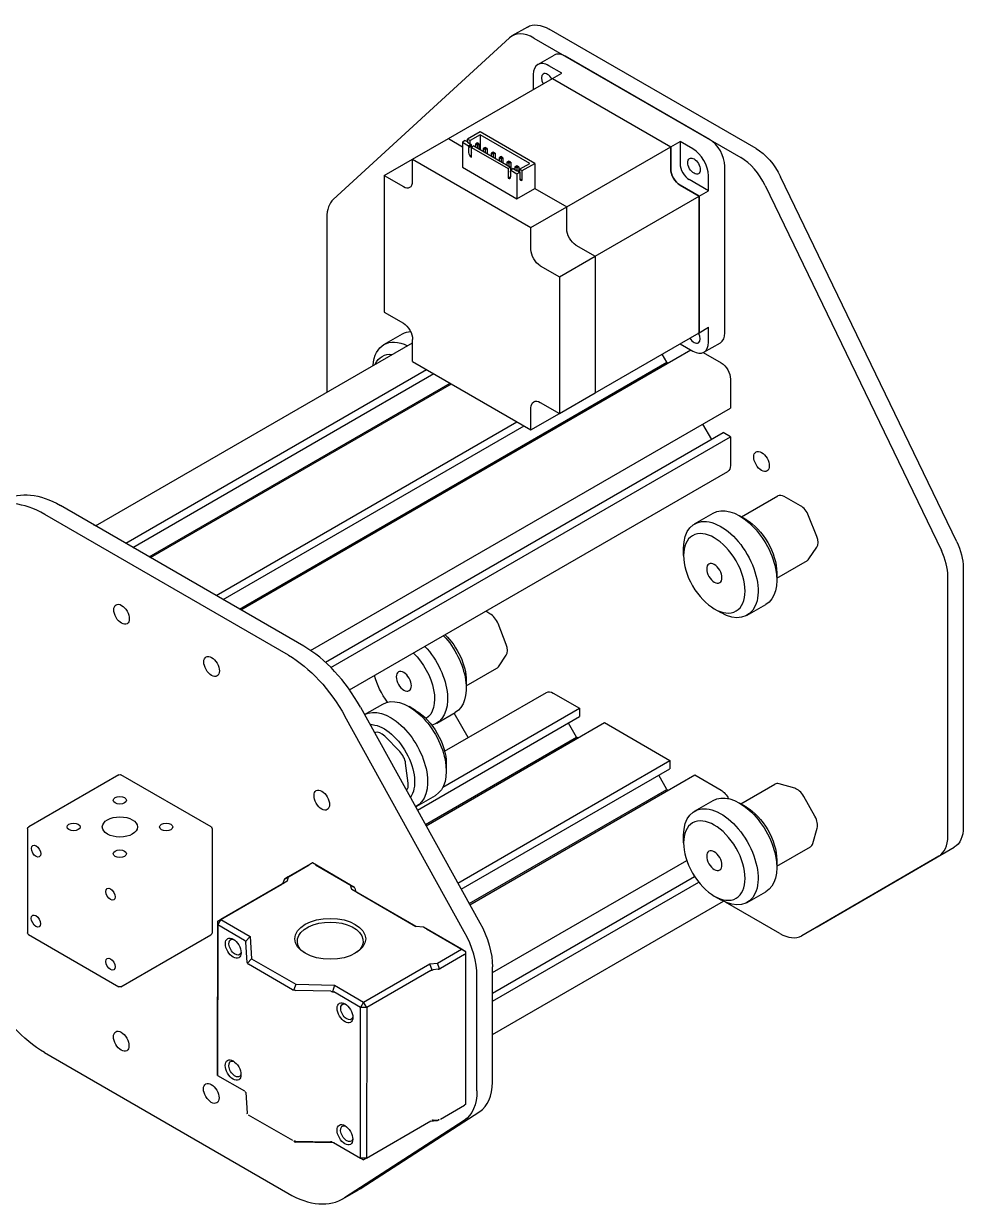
# Model space of a CAD drawing. Header units: millimetres. Extents: x 129 to 6329, y 33 to 3553.
# Drawn here: x 4126 to 4554, y 1791 to 2330 of the extents above; entities that cross this region are included whole.
import ezdxf

# ---------------------------------------------------------------- set-up
doc = ezdxf.new("R2010")
doc.units = ezdxf.units.MM
doc.layers.add('vistasIsometricas', color=255, linetype='Continuous')

msp = doc.modelspace()

# ---------------------------------------------------------------- linework, layer by layer
at = {"layer": 'vistasIsometricas', "extrusion": (1e-16, 0.816497, 0.57735)}
for p, q in [((4266.994, 2249.688), (4347.195, 2323.266)), ((4355.388, 2328.183), (4348.387, 2324.142)), ((4358.387, 2323.151), (4452.542, 2268.791)), ((4459.542, 2272.833), (4365.388, 2327.193)), ((4360.159, 2311.082), (4367.655, 2315.409)), ((4438.274, 2277.028), (4372.655, 2314.914)), ((4371.028, 2307.198), (4365.159, 2310.586)), ((4366.786, 2304.748), (4371.028, 2307.198)), ((4319.41, 2277.396), (4366.786, 2304.748)), ((4358.088, 2306.504), (4358.088, 2299.727)), ((4366.786, 2304.748), (4420.667, 2273.64)), ((4366.786, 2304.748), (4420.667, 2273.64)), ((4333.948, 2280.433), (4328.195, 2277.112)), ((4358.753, 2266.112), (4333.948, 2280.433)), ((4303.146, 2268.006), (4319.41, 2277.396)), ((4319.41, 2277.396), (4325.816, 2273.697)), ((4319.41, 2277.396), (4325.816, 2273.697)), ((4327.129, 2276.496), (4325.816, 2275.738)), ((4325.816, 2275.738), (4328.644, 2274.105)), ((4325.816, 2275.738), (4325.816, 2264.307)), ((4327.129, 2276.496), (4328.26, 2275.843)), ((4328.26, 2275.843), (4328.079, 2275.738)), ((4328.079, 2275.738), (4329.776, 2274.758)), ((4328.195, 2277.112), (4329.326, 2276.458)), ((4328.195, 2275.88), (4328.195, 2277.112)), ((4328.26, 2275.843), (4328.26, 2275.634)), ((4329.776, 2274.758), (4328.644, 2274.105)), ((4333.948, 2279.127), (4329.326, 2276.458)), ((4329.326, 2275.018), (4329.326, 2276.458)), ((4329.776, 2274.758), (4329.776, 2274.316)), ((4332.265, 2275.248), (4331.699, 2274.922)), ((4332.604, 2274.399), (4331.699, 2274.922)), ((4331.699, 2274.922), (4331.699, 2273.648)), ((4332.604, 2275.444), (4332.265, 2275.248)), ((4332.265, 2275.248), (4332.604, 2275.052)), ((4332.944, 2275.248), (4332.604, 2275.444)), ((4332.604, 2275.052), (4332.944, 2275.248)), ((4332.604, 2274.399), (4332.604, 2275.052)), ((4333.509, 2274.922), (4332.604, 2274.399)), ((4332.604, 2274.399), (4332.604, 2273.125)), ((4333.509, 2274.922), (4332.944, 2275.248)), ((4333.509, 2274.922), (4333.509, 2272.603)), ((4356.49, 2266.112), (4333.948, 2279.127)), ((4333.948, 2279.127), (4333.948, 2272.35)), ((4420.667, 2273.64), (4424.91, 2276.089)), ((4430.779, 2272.701), (4424.91, 2276.089)), ((4424.91, 2276.089), (4424.91, 2266.046)), ((4329.776, 2274.316), (4328.644, 2273.663)), ((4328.644, 2274.105), (4328.644, 2273.663)), ((4328.644, 2273.663), (4328.861, 2273.288)), ((4328.861, 2273.288), (4328.644, 2273.163)), ((4328.644, 2273.163), (4328.644, 2271.111)), ((4329.992, 2273.941), (4328.861, 2273.288)), ((4329.776, 2274.316), (4329.992, 2273.941)), ((4329.776, 2273.817), (4329.776, 2271.764)), ((4331.001, 2274.051), (4329.869, 2273.398)), ((4329.869, 2273.398), (4346.568, 2263.757)), ((4329.869, 2268.989), (4329.869, 2273.398)), ((4331.001, 2274.051), (4347.699, 2264.41)), ((4335.857, 2273.174), (4335.291, 2272.848)), ((4336.196, 2272.325), (4335.291, 2272.848)), ((4335.291, 2272.848), (4335.291, 2271.574)), ((4336.196, 2273.37), (4335.857, 2273.174)), ((4335.857, 2273.174), (4336.196, 2272.978)), ((4336.536, 2273.174), (4336.196, 2273.37)), ((4336.196, 2272.978), (4336.536, 2273.174)), ((4336.196, 2272.978), (4336.196, 2272.325)), ((4337.101, 2272.848), (4336.196, 2272.325)), ((4336.196, 2272.325), (4336.196, 2271.052)), ((4337.101, 2272.848), (4336.536, 2273.174)), ((4337.101, 2272.848), (4337.101, 2270.529)), ((4339.449, 2271.101), (4338.883, 2270.774)), ((4339.788, 2270.251), (4338.883, 2270.774)), ((4338.883, 2270.774), (4338.883, 2269.5)), ((4339.788, 2271.296), (4339.449, 2271.101)), ((4339.449, 2271.101), (4339.788, 2270.905)), ((4340.128, 2271.101), (4339.788, 2271.296)), ((4339.788, 2270.905), (4340.128, 2271.101)), ((4339.788, 2270.905), (4339.788, 2270.251)), ((4340.694, 2270.774), (4339.788, 2270.251)), ((4339.788, 2270.251), (4339.788, 2268.978)), ((4340.694, 2270.774), (4340.128, 2271.101)), ((4340.694, 2270.774), (4340.694, 2268.455)), ((4343.041, 2269.027), (4342.475, 2268.7)), ((4343.381, 2269.223), (4343.041, 2269.027)), ((4343.041, 2269.027), (4343.381, 2268.831)), ((4343.72, 2269.027), (4343.381, 2269.223)), ((4343.381, 2268.831), (4343.72, 2269.027)), ((4344.286, 2268.7), (4343.72, 2269.027)), ((4373.291, 2246.287), (4420.667, 2273.64)), ((4420.667, 2263.597), (4420.667, 2273.64)), ((4420.667, 2273.64), (4420.667, 2263.597)), ((4290.206, 2260.535), (4303.146, 2268.006)), ((4303.146, 2268.006), (4357.028, 2236.897)), ((4303.146, 2257.963), (4303.146, 2268.006)), ((4325.816, 2264.307), (4350.621, 2249.986)), ((4343.381, 2268.177), (4342.475, 2268.7)), ((4342.475, 2268.7), (4342.475, 2267.426)), ((4343.381, 2268.831), (4343.381, 2268.177)), ((4344.286, 2268.7), (4343.381, 2268.177)), ((4343.381, 2268.177), (4343.381, 2266.904)), ((4344.286, 2268.7), (4344.286, 2266.381)), ((4346.633, 2266.953), (4346.068, 2266.626)), ((4346.973, 2266.104), (4346.068, 2266.626)), ((4346.068, 2266.626), (4346.068, 2265.352)), ((4347.699, 2264.41), (4346.568, 2263.757)), ((4346.568, 2263.757), (4346.568, 2259.348)), ((4346.973, 2267.149), (4346.633, 2266.953)), ((4346.633, 2266.953), (4346.973, 2266.757)), ((4347.312, 2266.953), (4346.973, 2267.149)), ((4346.973, 2266.757), (4347.312, 2266.953)), ((4346.973, 2266.757), (4346.973, 2266.104)), ((4347.878, 2266.626), (4346.973, 2266.104)), ((4346.973, 2266.104), (4346.973, 2264.83)), ((4347.878, 2266.626), (4347.312, 2266.953)), ((4347.699, 2264.41), (4347.699, 2262.553)), ((4348.924, 2263.703), (4347.793, 2263.05)), ((4347.878, 2266.626), (4347.878, 2263.099)), ((4348.924, 2263.703), (4350.621, 2262.723)), ((4350.225, 2264.879), (4349.66, 2264.552)), ((4350.565, 2264.03), (4349.66, 2264.552)), ((4349.66, 2264.552), (4349.66, 2263.278)), ((4350.565, 2265.075), (4350.225, 2264.879)), ((4350.225, 2264.879), (4350.565, 2264.683)), ((4350.904, 2264.879), (4350.565, 2265.075)), ((4350.565, 2264.683), (4350.904, 2264.879)), ((4350.565, 2264.683), (4350.565, 2264.03)), ((4351.47, 2264.552), (4350.565, 2264.03)), ((4350.565, 2264.03), (4350.565, 2262.756)), ((4351.47, 2264.552), (4350.904, 2264.879)), ((4351.47, 2264.552), (4351.47, 2262.443)), ((4351.869, 2263.443), (4356.49, 2266.112)), ((4353, 2262.79), (4358.753, 2266.112)), ((4358.753, 2266.112), (4358.753, 2254.681)), ((4445.345, 2189.01), (4445.345, 2264.781)), ((4290.206, 2260.535), (4298.904, 2255.514)), ((4290.206, 2260.535), (4290.206, 2198.318)), ((4347.699, 2260.001), (4346.568, 2259.348)), ((4347.577, 2262.482), (4347.793, 2262.607)), ((4347.793, 2262.108), (4347.577, 2262.482)), ((4347.699, 2262.27), (4347.699, 2260.001)), ((4347.793, 2263.05), (4350.621, 2261.417)), ((4347.793, 2262.607), (4347.793, 2263.05)), ((4347.793, 2260.055), (4347.793, 2262.108)), ((4350.621, 2262.723), (4350.802, 2262.828)), ((4350.621, 2261.417), (4351.934, 2262.175)), ((4350.621, 2261.417), (4350.621, 2249.986)), ((4350.802, 2262.828), (4351.934, 2262.175)), ((4351.869, 2263.443), (4353, 2262.79)), ((4351.869, 2263.443), (4351.869, 2262.212)), ((4351.934, 2262.175), (4351.934, 2259.127)), ((4351.934, 2259.127), (4353, 2258.511)), ((4353, 2258.511), (4353, 2262.79)), ((4437.85, 2253.676), (4429.153, 2258.698)), ((4437.85, 2253.676), (4437.85, 2260.453)), ((4550.936, 2093.837), (4470.734, 2260.024)), ((4350.621, 2249.986), (4358.753, 2254.681)), ((4358.753, 2254.681), (4373.291, 2246.287)), ((4358.753, 2254.681), (4373.291, 2246.287)), ((4424.91, 2256.248), (4433.607, 2251.227)), ((4433.607, 2251.227), (4424.91, 2256.248)), ((4433.607, 2251.227), (4437.85, 2253.676)), ((4463.734, 2255.982), (4543.935, 2089.796)), ((4386.231, 2223.874), (4433.607, 2251.227)), ((4433.607, 2251.227), (4433.607, 2189.01)), ((4433.607, 2189.01), (4433.607, 2251.227)), ((4357.028, 2236.897), (4373.291, 2246.287)), ((4373.291, 2236.244), (4373.291, 2246.287)), ((4373.291, 2236.244), (4373.291, 2246.287)), ((4264.043, 2241.408), (4264.043, 2161.89)), ((4357.028, 2226.855), (4357.028, 2236.897)), ((4377.534, 2228.896), (4386.231, 2223.874)), ((4377.534, 2228.896), (4386.231, 2223.874)), ((4369.968, 2214.485), (4386.231, 2223.874)), ((4386.231, 2223.874), (4386.231, 2161.657)), ((4386.231, 2223.874), (4386.231, 2161.657)), ((4361.27, 2219.506), (4369.968, 2214.485)), ((4369.968, 2214.485), (4369.968, 2152.268)), ((4290.206, 2198.318), (4298.904, 2193.297)), ((4290.086, 2183.585), (4298.571, 2188.484)), ((4386.231, 2161.657), (4433.607, 2189.01)), ((4433.607, 2189.01), (4437.85, 2191.459)), ((4437.85, 2184.683), (4437.85, 2191.459)), ((4158.745, 2101.096), (4303.146, 2184.466)), ((4303.146, 2175.905), (4303.146, 2185.948)), ((4424.91, 2183.989), (4430.779, 2180.6)), ((4435.779, 2180.105), (4443.274, 2184.432)), ((4224.935, 2062.817), (4429.86, 2181.131)), ((4418.9, 2175.538), (4416.743, 2179.273)), ((4435.456, 2179.941), (4443.648, 2175.211)), ((4172.512, 2093.135), (4309.51, 2172.231)), ((4224.299, 2063.185), (4418.9, 2175.538)), ((4303.146, 2175.905), (4357.028, 2144.797)), ((4418.9, 2175.538), (4419.536, 2175.17)), ((4175.762, 2091.255), (4312.763, 2170.353)), ((4447.891, 2167.863), (4447.891, 2154.717)), ((4183.18, 2086.965), (4320.187, 2166.066)), ((4183.816, 2086.597), (4320.824, 2165.699)), ((4369.968, 2152.268), (4386.231, 2161.657)), ((4361.27, 2157.289), (4369.968, 2152.268)), ((4256.666, 2044.314), (4447.891, 2154.717)), ((4357.028, 2144.797), (4357.028, 2154.84)), ((4357.028, 2144.797), (4369.968, 2152.268)), ((4213.631, 2069.355), (4350.664, 2148.471)), ((4216.881, 2067.475), (4353.916, 2146.593)), ((4435.163, 2147.369), (4439.194, 2140.388)), ((4263.455, 2038.925), (4444.638, 2143.531)), ((4265.899, 2036.58), (4447.891, 2141.653)), ((4447.891, 2141.653), (4444.638, 2143.531)), ((4447.891, 2141.653), (4447.891, 2128.508)), ((4274.444, 2026.339), (4446.648, 2125.761)), ((4452.902, 2105.12), (4469.447, 2114.673)), ((4479.759, 2110.226), (4472.411, 2114.396)), ((4253.609, 2046.235), (4142.71, 2110.37)), ((4246.538, 2042.152), (4135.639, 2106.287)), ((4431.507, 2101.935), (4439.992, 2106.834)), ((4454.962, 2103.931), (4451.992, 2105.646)), ((4487.179, 2096.216), (4483.451, 2105.681)), ((4483.596, 2086.002), (4487.216, 2091.296)), ((4426.536, 2087.519), (4426.536, 2090.949)), ((4468.963, 2077.302), (4482.903, 2085.351)), ((4553.886, 2082.151), (4553.886, 2064.862)), ((4468.963, 2079.681), (4468.963, 2076.252)), ((4546.886, 1959.797), (4546.886, 2078.109)), ((4455.507, 2060.366), (4463.992, 2065.265)), ((4553.886, 2064.862), (4553.94, 1963.869)), ((4338.338, 2061.073), (4336.455, 2062.141)), ((4440.537, 2063.269), (4443.507, 2061.555)), ((4345.758, 2047.063), (4342.03, 2056.528)), ((4342.174, 2036.849), (4345.794, 2042.143)), ((4327.541, 2028.149), (4341.482, 2036.198)), ((4327.541, 2030.528), (4327.541, 2027.099)), ((4317.716, 1998.429), (4364.154, 2025.24)), ((4367.157, 2024.941), (4379.178, 2017.989)), ((4279.328, 2018.537), (4333.747, 1920.335)), ((4281.21, 2015.14), (4289.497, 2019.924)), ((4304.467, 2017.02), (4301.497, 2018.735)), ((4314.086, 2011.213), (4322.571, 2016.112)), ((4316.909, 1982.038), (4379.178, 2017.989)), ((4328.455, 2004.629), (4322.018, 2015.793)), ((4379.178, 2017.989), (4379.175, 2014.235)), ((4326.676, 1916.253), (4272.257, 2014.454)), ((4305.336, 1971.604), (4379.175, 2014.235)), ((4309.25, 1964.541), (4390.492, 2011.446)), ((4377.754, 2004.851), (4374.049, 2011.275)), ((4390.492, 2011.446), (4420.332, 1994.189)), ((4286.213, 2006.92), (4285.84, 2006.786)), ((4297.265, 1998.276), (4290.403, 2005.272)), ((4308.931, 1965.116), (4377.754, 2004.851)), ((4378.41, 2004.471), (4377.754, 2004.851)), ((4323.728, 1938.415), (4420.332, 1994.189)), ((4420.332, 1994.189), (4420.329, 1990.435)), ((4301.094, 1983.881), (4299.938, 1992.928)), ((4318.467, 1992.771), (4318.467, 1989.341)), ((4325.303, 1935.572), (4420.329, 1990.435)), ((4169.303, 1987.7), (4128.291, 1964.022)), ((4211.316, 1963.982), (4170.304, 1987.7)), ((4329.217, 1928.509), (4431.645, 1987.646)), ((4418.907, 1981.051), (4415.202, 1987.475)), ((4431.645, 1987.646), (4443.666, 1980.694)), ((4452.572, 1974.508), (4468.066, 1983.454)), ((4477.165, 1981.549), (4470.036, 1983.605)), ((4305.011, 1973.456), (4313.497, 1978.355)), ((4328.899, 1929.084), (4418.907, 1981.051)), ((4418.907, 1981.051), (4419.564, 1980.671)), ((4431.507, 1971.133), (4439.992, 1976.032)), ((4454.962, 1973.128), (4451.992, 1974.843)), ((4486.353, 1968.799), (4481.244, 1977.847)), ((4127.791, 1963.157), (4127.756, 1915.82)), ((4211.815, 1963.116), (4211.781, 1915.779)), ((4485.364, 1956.459), (4487.383, 1963.452)), ((4426.536, 1956.717), (4426.536, 1960.146)), ((4468.963, 1946.118), (4484.284, 1954.964)), ((4531.234, 1943.953), (4549.813, 1954.723)), ((4245.108, 1940.404), (4256.078, 1946.737)), ((4257.493, 1947.552), (4246.524, 1941.219)), ((4257.492, 1947.553), (4257.493, 1947.552)), ((4274.827, 1937.528), (4257.493, 1947.552)), ((4258.906, 1946.736), (4276.24, 1936.712)), ((4339.509, 1897.626), (4427.988, 1948.71)), ((4468.963, 1948.878), (4468.963, 1945.449)), ((4542.754, 1950.647), (4480.319, 1914.456)), ((4246.524, 1941.219), (4244.749, 1940.196)), ((4246.524, 1941.219), (4245.918, 1939.235)), ((4339.502, 1888.329), (4431.528, 1941.46)), ((4487.39, 1918.539), (4531.234, 1943.953)), ((4214.358, 1921.016), (4243.611, 1937.905)), ((4245.918, 1939.235), (4215.774, 1921.831)), ((4245.918, 1939.235), (4243.971, 1938.113)), ((4244.166, 1938.522), (4244.553, 1939.788)), ((4275.432, 1935.543), (4274.827, 1937.528)), ((4276.599, 1936.504), (4274.827, 1937.528)), ((4304.608, 1918.67), (4275.432, 1935.543)), ((4277.377, 1934.42), (4275.432, 1935.543)), ((4276.795, 1936.095), (4277.181, 1934.828)), ((4339.499, 1884.568), (4433.435, 1938.802)), ((4277.737, 1934.211), (4304.611, 1918.67)), ((4339.488, 1869.402), (4444.668, 1930.128)), ((4440.537, 1932.467), (4443.507, 1930.752)), ((4470.309, 1915.441), (4445.693, 1929.653)), ((4455.507, 1929.563), (4463.992, 1934.462)), ((4214.309, 1852.459), (4214.358, 1921.016)), ((4214.358, 1919.382), (4214.309, 1850.825)), ((4215.774, 1921.831), (4214.358, 1921.016)), ((4215.774, 1921.831), (4214.358, 1919.382)), ((4214.358, 1919.382), (4214.358, 1921.016)), ((4226.582, 1912.313), (4214.358, 1919.382)), ((4215.774, 1921.831), (4229.108, 1914.12)), ((4308.042, 1918.318), (4304.608, 1918.67)), ((4128.256, 1914.953), (4169.268, 1891.235)), ((4170.269, 1891.235), (4211.281, 1914.913)), ((4229.108, 1914.12), (4227.001, 1911.845)), ((4229.108, 1914.12), (4229.764, 1903.934)), ((4325.375, 1908.294), (4308.042, 1918.318)), ((4308.964, 1917.786), (4308.042, 1918.318)), ((4309.455, 1917.503), (4326.788, 1907.478)), ((4480.309, 1914.451), (4487.38, 1918.533)), ((4227.764, 1902.259), (4227.166, 1911.539)), ((4314.406, 1901.961), (4325.375, 1908.294)), ((4327.375, 1907.139), (4325.375, 1908.294)), ((4229.764, 1903.934), (4227.93, 1901.953)), ((4229.764, 1903.934), (4249.867, 1892.308)), ((4326.788, 1905.844), (4315.819, 1899.511)), ((4327.324, 1837.626), (4327.375, 1907.138)), ((4248.452, 1889.859), (4228.349, 1901.485)), ((4280.828, 1884.209), (4310.972, 1901.613)), ((4311.493, 1898.648), (4282.241, 1881.759)), ((4310.972, 1901.613), (4314.406, 1901.961)), ((4311.984, 1898.78), (4310.972, 1901.613)), ((4314.752, 1899.19), (4312.56, 1898.968)), ((4315.328, 1899.379), (4314.406, 1901.961)), ((4339.472, 1847.82), (4339.51, 1900.202)), ((4249.867, 1892.308), (4249.066, 1889.73)), ((4249.867, 1892.308), (4267.494, 1891.92)), ((4267.494, 1891.92), (4266.574, 1888.959)), ((4267.494, 1891.92), (4280.828, 1884.209)), ((4332.401, 1843.738), (4332.439, 1896.119)), ((4265.849, 1889.167), (4249.791, 1889.521)), ((4279.412, 1881.76), (4267.189, 1888.829)), ((4279.362, 1813.203), (4279.412, 1881.76)), ((4280.828, 1884.209), (4279.412, 1881.76)), ((4282.241, 1881.759), (4279.412, 1881.76)), ((4282.241, 1881.759), (4280.828, 1884.209)), ((4282.241, 1881.759), (4282.191, 1813.202)), ((4135.461, 1861.278), (4246.359, 1797.143)), ((4214.309, 1850.825), (4214.309, 1852.459)), ((4214.309, 1850.825), (4226.532, 1843.756)), ((4227.116, 1842.982), (4227.714, 1833.703)), ((4228.299, 1832.928), (4248.402, 1821.302)), ((4279.168, 1799.165), (4333.684, 1834.367)), ((4315.769, 1830.954), (4326.739, 1837.287)), ((4326.613, 1830.285), (4272.097, 1795.082)), ((4282.191, 1813.202), (4311.443, 1830.091)), ((4314.354, 1830.139), (4310.926, 1829.792)), ((4312.51, 1830.411), (4314.702, 1830.633)), ((4315.278, 1830.671), (4314.354, 1830.139)), ((4249.016, 1820.947), (4249.815, 1820.486)), ((4249.741, 1820.964), (4265.799, 1820.61)), ((4267.439, 1820.099), (4249.815, 1820.486)), ((4267.139, 1820.272), (4279.362, 1813.203)), ((4279.362, 1813.203), (4280.775, 1812.387)), ((4282.191, 1813.202), (4279.362, 1813.203)), ((4282.191, 1813.202), (4280.775, 1812.387)), ((4271.389, 1794.649), (4278.46, 1798.732))]:
    msp.add_line(p, q, dxfattribs=at)
at = {"layer": 'vistasIsometricas', "extrusion": (0, 0, -1)}
msp.add_arc((-4169.803, 1986.834), 1, 60, 120.04164, dxfattribs=at)
at = {"layer": 'vistasIsometricas', "extrusion": (1e-16, 0, -1)}
for centre, start, end in [((-4128.791, 1963.156), 0.04168, 60), ((-4210.815, 1963.116), 120.04164, 180.04168), ((-4128.756, 1915.819), 300.04164, 0.04168), ((-4210.781, 1915.779), 180.04168, 240), ((-4169.769, 1892.101), 240, 300.04164)]:
    msp.add_arc(centre, 1, start, end, dxfattribs=at)
at = {"layer": 'vistasIsometricas', "extrusion": (1.8e-16, 3.4641e-17, -1)}
for centre, start_param, end_param in [((4365.388, 2310.863), 0, 0.7853982), ((4459.542, 2256.503), 0.7853982, 1.6984482)]:
    msp.add_ellipse(centre, major_axis=(-10, 17.321), ratio=0.5773503, start_param=start_param, end_param=end_param, dxfattribs=at)
at = {"layer": 'vistasIsometricas'}
for centre, major_axis, ratio, start_param, end_param in [((4358.387, 2306.821), (-10, 17.321), 0.5773503, -0.7853982, 0.1276519), ((4372.655, 2306.749), (-5, 8.66), 0.5773503, -0.7853982, 0), ((4365.159, 2302.421), (-5, 8.66), 0.5773503, -0.7853982, 0.7853982), ((4364.636, 2303.328), (-2, 3.464), 0.5773503, -1.5318956, 1.5318956), ((4438.274, 2268.863), (-5, 8.66), 0.5773503, 3.9269908, 5.4977871), ((4329.869, 2270.404), (-0.866, 1.5), 0.5773503, 0.7853982, 2.3561945), ((4331.001, 2271.057), (-0.866, 1.5), 0.5773503, 0.7853982, 1.1789829), ((4430.779, 2264.536), (-5, 8.66), 0.5773503, 3.9269908, 5.4977871), ((4424.91, 2261.147), (-3, 5.196), 0.5773503, 0.7853982, 2.3561945), ((4429.153, 2263.597), (-3, 5.196), 0.5773503, 0.7853982, 2.3561945), ((4431.302, 2264.838), (-2, 3.464), 0.5773503, 1.5707963, 7.8539816), ((4452.542, 2252.461), (-10, 17.321), 0.5773503, 4.5847371, 5.4977871), ((4346.568, 2260.763), (-0.866, 1.5), 0.5773503, 2.3561945, 3.9269908), ((4347.699, 2261.416), (-0.866, 1.5), 0.5773503, 2.3561945, 2.4299989), ((4353, 2259.742), (0.754, 1.306), 0.5773503, 2.3561945, 3.9269908), ((4298.904, 2260.413), (-3, 5.196), 0.5773503, 2.3561945, 3.9269908), ((4278.185, 2233.243), (-10, 17.321), 0.5773503, 0.1276519, 0.7853982), ((4431.302, 2187.859), (-2, 3.464), 0.5773503, 1.609697, 4.6734883), ((4438.274, 2193.092), (-5, 8.66), 0.5773503, 3.1415927, 3.9269908), ((4430.779, 2188.765), (-5, 8.66), 0.5773503, 2.3561945, 3.9269908), ((4462.033, 2130.386), (-2.5, 4.33), 0.5773503, 1.5707963, 7.8539816), ((4472.447, 2109.476), (-3, 5.196), 0.5773503, -0.7769024, 0), ((4135.609, 2065.48), (-25, 43.301), 0.5773503, -0.7862378, 0.028749), ((4479.795, 2105.306), (-3, 5.196), 0.5773503, 4.4590853, 5.5062829), ((4483.523, 2095.841), (-3, 5.196), 0.5773503, 3.4118878, 4.4590853), ((4479.903, 2090.547), (-3, 5.196), 0.5773503, 3.1415927, 3.4118878), ((4532.744, 2086.274), (-10, 17.321), 0.5773503, 3.9269908, 4.5847371), ((4170.564, 2060.778), (-2.5, 4.33), 0.5773503, 1.5707963, 7.8539816), ((4338.374, 2056.153), (-3, 5.196), 0.5773503, 4.4590853, 5.5062829), ((4253.579, 2005.427), (-25, 43.301), 0.5773503, 4.6819607, 5.4969475), ((4342.102, 2046.688), (-3, 5.196), 0.5773503, 3.4118878, 4.4590853), ((4211.576, 2037.06), (-2.5, 4.33), 0.5773503, 1.5707963, 7.8539816), ((4338.482, 2041.394), (-3, 5.196), 0.5773503, 3.1415927, 3.4118878), ((4288.886, 2001.573), (-3, 5.196), 0.5773503, -1.1510528, -0.1038553), ((4295.748, 1994.576), (-3, 5.196), 0.5773503, 4.0849349, 5.1321325), ((4296.904, 1985.529), (-3, 5.196), 0.5773503, 3.2926236, 4.0849349), ((4471.066, 1978.258), (-3, 5.196), 0.5773503, -0.5401811, 0), ((4261.757, 1976.196), (-2.5, 4.33), 0.5773503, 1.5707963, 7.8539816), ((4478.195, 1976.202), (-3, 5.196), 0.5773503, 4.6958067, 5.7430042), ((4169.804, 1976.128), (-3, 0.002), 0.5778348, 3.1415927, 9.424778), ((4169.804, 1963.952), (-8, 0.006), 0.5778348, 3.1415927, 9.424778), ((4483.304, 1967.153), (-3, 5.196), 0.5773503, 3.6486091, 4.6958067), ((4148.732, 1963.963), (-3, 0.002), 0.5778348, 3.1415927, 9.424778), ((4190.875, 1963.942), (-3, 0.002), 0.5778348, 3.1415927, 9.424778), ((4481.284, 1960.161), (-3, 5.196), 0.5773503, 3.1415927, 3.6486091), ((4532.744, 1967.962), (-10, 17.321), 0.5773503, 3.1425917, 3.9269908), ((4131.614, 1952.95), (-1.5, 2.598), 0.5773503, 1.5707963, 7.8539816), ((4169.804, 1951.776), (-3, 0.002), 0.5778348, 3.1415927, 9.424778), ((4257.493, 1947.552), (2.001, 1.153), 0.0007271, 1.5707967, 2.3561948), ((4165.555, 1933.321), (-1.5, 2.598), 0.5773503, 1.5707963, 7.8539816), ((4246.524, 1941.219), (1.951, 1.76), 0.2528296, 2.4374656, 2.7428983), ((4274.827, 1937.528), (-1.949, 1.762), 0.252507, 3.5407423, 3.846175), ((4131.591, 1921.12), (-1.5, 2.598), 0.5773503, 1.5707963, 7.8539816), ((4265.625, 1913.022), (-16.129, 0.012), 0.5778348, 3.1415927, 9.424778), ((4221.425, 1908.763), (-2.527, 4.377), 0.5773503, 1.5707963, 7.8539816), ((4311.226, 1908.387), (-15, 25.981), 0.5773503, 3.9261512, 4.6819607), ((4470.309, 1931.771), (-10, 17.321), 0.5773503, 2.3561945, 3.1425917), ((4165.532, 1901.491), (-1.5, 2.598), 0.5773503, 1.5707963, 7.8539816), ((4325.375, 1908.294), (-1.412, 2.451), 0.5773503, 3.1420125, 3.9274106), ((4229.764, 1903.934), (1.895, 1.934), 0.3319052, 2.8522132, 3.226298), ((4229.764, 1903.934), (1.415, 2.449), 0.5775926, 2.7672981, 3.1413829), ((4314.406, 1901.961), (-0.411, 2.762), 0.7084592, 3.1085342, 3.4139668), ((4314.406, 1901.961), (-1.412, 2.451), 0.5773503, 2.8365799, 3.1420125), ((4249.867, 1892.308), (1.415, 2.449), 0.5775926, 3.1413829, 3.5154677), ((4249.867, 1892.308), (0.091, 2.787), 0.7169645, 2.7750691, 3.1491539), ((4272.336, 1879.32), (-2.527, 4.377), 0.5773503, 1.5707963, 7.8539816), ((4170.422, 1866.37), (-2.5, 4.33), 0.5773503, 1.5707963, 7.8539816), ((4221.384, 1853.265), (-2.527, 4.377), 0.5773503, 1.5707963, 7.8539816), ((4211.434, 1842.652), (-2.5, 4.33), 0.5773503, 1.5707963, 7.8539816), ((4225.119, 1844.572), (-1.915, 1.877), 0.3042879, 3.4686208, 3.8427056), ((4318.259, 1860.088), (-15, 25.981), 0.5773503, 3.1703417, 3.9261512), ((4272.296, 1823.822), (-2.527, 4.377), 0.5773503, 1.5707963, 7.8539816), ((4314.354, 1830.139), (1.999, 0.297), 0.221162, 1.0573522, 1.3627848), ((4249.815, 1820.486), (-2, 0.065), 0.237539, -1.5264267, -1.1523419), ((4246.389, 1837.951), (-25, 43.301), 0.5773503, 2.3553549, 3.1703417)]:
    msp.add_ellipse(centre, major_axis=major_axis, ratio=ratio, start_param=start_param, end_param=end_param, dxfattribs=at)
at = {"layer": 'vistasIsometricas', "extrusion": (2e-16, -6.16544e-29, -1)}
msp.add_ellipse((4424.91, 2261.147), major_axis=(-3, 5.196), ratio=0.5773503, start_param=3.9269908, end_param=5.4977871, dxfattribs=at)
at = {"layer": 'vistasIsometricas', "extrusion": (2e-16, 3.66204e-29, -1)}
msp.add_ellipse((4377.534, 2233.795), major_axis=(-3, 5.196), ratio=0.5773503, start_param=3.9269908, end_param=5.4977871, dxfattribs=at)
at = {"layer": 'vistasIsometricas', "extrusion": (9.96794e-18, 8.2735e-17, -1)}
for centre, start_param, end_param in [((4377.534, 2233.795), 3.9269908, 5.4977871), ((4361.27, 2224.405), 3.9269908, 5.4977871), ((4298.904, 2188.398), 0.7853982, 2.3561945), ((4361.27, 2152.39), -0.7853982, 0.7853982)]:
    msp.add_ellipse(centre, major_axis=(-3, 5.196), ratio=0.5773503, start_param=start_param, end_param=end_param, dxfattribs=at)
at = {"layer": 'vistasIsometricas', "extrusion": (1.18301e-16, 6.83013e-17, -1)}
msp.add_ellipse((4310.571, 2167.699), major_axis=(-12, 20.785), ratio=0.5773503, start_param=0, end_param=0.2695683, dxfattribs=at)
at = {"layer": 'vistasIsometricas', "extrusion": (3.11603e-16, 1.79904e-16, -1)}
for centre, start_param, end_param in [((4302.086, 2162.8), -0.7079352, 0.7079352), ((4443.507, 2081.151), -0.7853982, 3.9269908), ((4301.497, 1999.139), 0, 3.1415927)]:
    msp.add_ellipse(centre, major_axis=(-12, 20.785), ratio=0.5773503, start_param=start_param, end_param=end_param, dxfattribs=at)
at = {"layer": 'vistasIsometricas', "extrusion": (8.07945e-17, 2.33265e-16, -1)}
for centre, start_param, end_param in [((4299.116, 2161.086), -0.4005263, 0.4005263), ((4290.042, 1992.526), 0.3174169, 2.8850324)]:
    msp.add_ellipse(centre, major_axis=(-9.9, 17.147), ratio=0.5773503, start_param=start_param, end_param=end_param, dxfattribs=at)
at = {"layer": 'vistasIsometricas', "extrusion": (-9.96794e-18, -8.2735e-17, -1)}
for centre, start_param, end_param in [((4443.648, 2170.312), 0.7853982, 2.3561945), ((4443.648, 2130.957), 2.3561945, 3.1415927), ((4443.663, 1975.797), 0.7862364, 1.6984853)]:
    msp.add_ellipse(centre, major_axis=(-3, 5.196), ratio=0.5773503, start_param=start_param, end_param=end_param, dxfattribs=at)
at = {"layer": 'vistasIsometricas', "extrusion": (1.80603e-16, 2.33597e-16, -1)}
for centre, start_param, end_param in [((4142.68, 2069.562), 0, 0.7862378), ((4253.46, 1842.033), 3.1128436, 3.1415927)]:
    msp.add_ellipse(centre, major_axis=(-25, 43.301), ratio=0.5773503, start_param=start_param, end_param=end_param, dxfattribs=at)
at = {"layer": 'vistasIsometricas', "extrusion": (-1.04167e-16, 7.21688e-18, -1)}
for centre, start_param, end_param in [((4451.992, 2086.05), 0, 3.1415927), ((4310.571, 2036.897), 1.1899948, 3.1415927), ((4302.086, 2031.998), 1.1899948, 3.3142116), ((4293.011, 1994.24), 0.0165839, 3.1858653), ((4451.992, 1955.247), 0, 3.1415927), ((4443.507, 1950.348), -0.7853982, 3.9269908)]:
    msp.add_ellipse(centre, major_axis=(-12, 20.785), ratio=0.5773503, start_param=start_param, end_param=end_param, dxfattribs=at)
at = {"layer": 'vistasIsometricas', "extrusion": (2.1135e-16, 1.80341e-16, -1)}
for centre, start_param, end_param in [((4454.962, 2087.764), 0.7853982, 2.3561945), ((4313.541, 2038.611), 1.103468, 2.3561945), ((4299.116, 2030.283), 1.103468, 3.1171058), ((4299.116, 2030.283), 4.4821531, 5.1797173), ((4304.467, 2000.854), 0.7853982, 2.3561945), ((4454.962, 1956.962), 0.7853982, 2.3561945)]:
    msp.add_ellipse(centre, major_axis=(-9.9, 17.147), ratio=0.5773503, start_param=start_param, end_param=end_param, dxfattribs=at)
at = {"layer": 'vistasIsometricas', "extrusion": (-1.08654e-17, 1.18819e-16, -1)}
msp.add_ellipse((4160.075, 2080.926), major_axis=(-12, 20.785), ratio=0.5773503, start_param=0.6450607, end_param=0.7143013, dxfattribs=at)
at = {"layer": 'vistasIsometricas', "extrusion": (8.07945e-17, 2.33265e-16, -1)}
for centre in [(4440.537, 2079.436), (4440.537, 1948.633)]:
    msp.add_ellipse(centre, major_axis=(-9.9, 17.147), ratio=0.5773503, dxfattribs=at)
at = {"layer": 'vistasIsometricas', "extrusion": (1.93301e-16, 1.11603e-16, -1)}
for centre, major_axis, start_param, end_param in [((4539.744, 2090.316), (-10, 17.321), 1.6984482, 2.3561945), ((4222.242, 1853.76), (-2, 3.464), 2.6395161, 6.7852619), ((4273.154, 1824.317), (-2, 3.464), 2.6395161, 6.7852619)]:
    msp.add_ellipse(centre, major_axis=major_axis, ratio=0.5773503, start_param=start_param, end_param=end_param, dxfattribs=at)
at = {"layer": 'vistasIsometricas', "extrusion": (2.8374e-16, -7.18361e-17, -1)}
for centre in [(4440.537, 2079.436), (4440.537, 1948.633)]:
    msp.add_ellipse(centre, major_axis=(-2.45, 4.244), ratio=0.5773503, dxfattribs=at)
at = {"layer": 'vistasIsometricas', "extrusion": (1.03e-16, -5.19615e-18, -1)}
for centre, start_param, end_param in [((4246.508, 2001.345), 0.7862378, 1.6012246), ((4135.49, 1902.086), 3.9278304, 4.7428173)]:
    msp.add_ellipse(centre, major_axis=(-25, 43.301), ratio=0.5773503, start_param=start_param, end_param=end_param, dxfattribs=at)
at = {"layer": 'vistasIsometricas', "extrusion": (-1.23271e-16, -2.59693e-16, -1)}
msp.add_ellipse((4299.116, 2030.283), major_axis=(-2.45, 4.244), ratio=0.5773503, dxfattribs=at)
at = {"layer": 'vistasIsometricas', "extrusion": (0, 0, -1)}
msp.add_ellipse((4367.154, 2020.044), major_axis=(-3, 5.196), ratio=0.5773503, start_param=0, end_param=0.7862364, dxfattribs=at)
at = {"layer": 'vistasIsometricas', "extrusion": (1.33002e-17, 7.69914e-17, -1)}
msp.add_ellipse((4539.797, 1972.034), major_axis=(-10.009, 17.315), ratio=0.5769985, start_param=2.3564988, end_param=3.1408979, dxfattribs=at)
at = {"layer": 'vistasIsometricas', "extrusion": (5.45012e-16, -1.4961e-16, -1)}
msp.add_ellipse((4242.196, 1937.091), major_axis=(1.951, 1.76), ratio=0.2528296, start_param=0.3986944, end_param=0.704127, dxfattribs=at)
at = {"layer": 'vistasIsometricas', "extrusion": (-2.77513e-16, -4.20337e-16, -1)}
msp.add_ellipse((4279.15, 1933.396), major_axis=(-1.949, 1.762), ratio=0.252507, start_param=-0.7045823, end_param=-0.3991497, dxfattribs=at)
at = {"layer": 'vistasIsometricas', "extrusion": (8.00728e-17, 1.00014e-16, -1)}
msp.add_ellipse((4265.624, 1911.962), major_axis=(-15, 0.011), ratio=0.5778348, start_param=-0.6156227, end_param=3.7572154, dxfattribs=at)
at = {"layer": 'vistasIsometricas', "extrusion": (2.06667e-16, -1.1547e-17, -1)}
for centre, start_param, end_param in [((4318.297, 1912.47), 1.6012246, 2.3570341), ((4311.188, 1856.006), 2.3570341, 3.1128436)]:
    msp.add_ellipse(centre, major_axis=(-15, 25.981), ratio=0.5773503, start_param=start_param, end_param=end_param, dxfattribs=at)
at = {"layer": 'vistasIsometricas', "extrusion": (9.33013e-17, 1.11603e-16, -1)}
for centre in [(4222.283, 1909.259), (4273.194, 1879.815)]:
    msp.add_ellipse(centre, major_axis=(-2, 3.464), ratio=0.5773503, start_param=2.6395161, end_param=6.7852619, dxfattribs=at)
at = {"layer": 'vistasIsometricas', "extrusion": (3.3898e-16, -3.25411e-17, -1)}
msp.add_ellipse((4225.166, 1909.864), major_axis=(1.415, 2.449), ratio=0.5775926, start_param=0.0002097, end_param=0.3742945, dxfattribs=at)
at = {"layer": 'vistasIsometricas', "extrusion": (1.02703e-16, 2.75847e-18, -1)}
msp.add_ellipse((4225.166, 1909.864), major_axis=(1.895, 1.934), ratio=0.3319052, start_param=-0.0847053, end_param=0.2893795, dxfattribs=at)
at = {"layer": 'vistasIsometricas', "extrusion": (-1.0242e-16, 1.04198e-16, -1)}
msp.add_ellipse((4312.906, 1896.197), major_axis=(-1.412, 2.451), ratio=0.5773503, start_param=-0.0004198, end_param=0.3050128, dxfattribs=at)
at = {"layer": 'vistasIsometricas', "extrusion": (9.13132e-17, 1.58384e-16, -1)}
msp.add_ellipse((4312.906, 1896.197), major_axis=(-0.411, 2.762), ratio=0.7084592, start_param=-0.2723742, end_param=0.0330584, dxfattribs=at)
at = {"layer": 'vistasIsometricas', "extrusion": (9.89758e-17, 6.85461e-17, -1)}
msp.add_ellipse((4265.774, 1886.38), major_axis=(0.091, 2.787), ratio=0.7169645, start_param=-0.0075613, end_param=0.3665235, dxfattribs=at)
at = {"layer": 'vistasIsometricas', "extrusion": (3.11544e-16, -1.80021e-16, -1)}
msp.add_ellipse((4265.774, 1886.38), major_axis=(1.415, 2.449), ratio=0.5775926, start_param=-0.3738751, end_param=0.0002097, dxfattribs=at)
at = {"layer": 'vistasIsometricas', "extrusion": (3.27668e-18, -1.03211e-16, -1)}
msp.add_ellipse((4229.712, 1832.112), major_axis=(-1.915, 1.877), ratio=0.3042879, start_param=-0.701113, end_param=-0.3270282, dxfattribs=at)
at = {"layer": 'vistasIsometricas', "extrusion": (-1.63884e-14, 2.86067e-14, -1)}
msp.add_ellipse((4325.323, 1836.473), major_axis=(2.001, 1.153), ratio=0.0007271, start_param=0.0004198, end_param=0.7853978, dxfattribs=at)
at = {"layer": 'vistasIsometricas', "extrusion": (2.54293e-16, 3.08078e-16, -1)}
msp.add_ellipse((4312.859, 1830.905), major_axis=(1.999, 0.297), ratio=0.221162, start_param=1.7788079, end_param=2.0842405, dxfattribs=at)
at = {"layer": 'vistasIsometricas', "extrusion": (2.09768e-16, 2.99682e-16, -1)}
msp.add_ellipse((4265.726, 1821.088), major_axis=(-2, 0.065), ratio=0.237539, start_param=4.2939345, end_param=4.6680193, dxfattribs=at)

doc.saveas('drawing.dxf')
